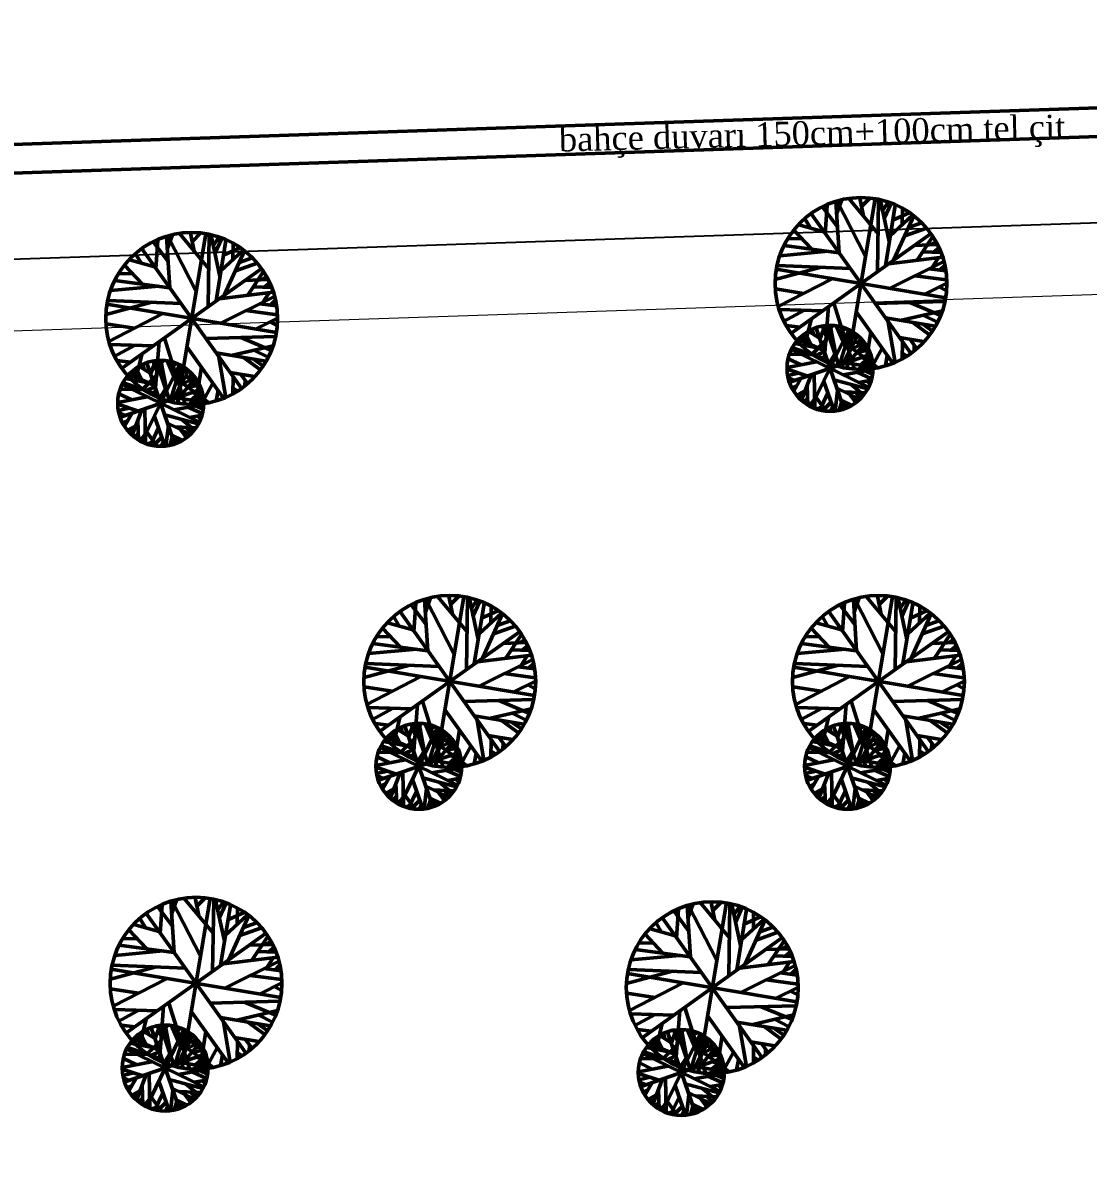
# Model space of a CAD drawing. Header units: millimetres. Extents: x 2046 to 14753, y 2361 to 29276.
# Drawn here: x 6338 to 6524, y 27868.6 to 28068.2 of the extents above; entities that cross this region are included whole.
import ezdxf

# ---------------------------------------------------------------- set-up
doc = ezdxf.new("R2010")
doc.units = ezdxf.units.MM
doc.layers.add('A.O. DUVAR', color=7, linetype='Continuous', lineweight=50)
doc.layers.add('TOPRAKLAMA', color=44, linetype='Continuous', lineweight=18)
doc.layers.add('aydınlatma', color=3, linetype='Continuous')
doc.styles.add('A.O. MALZEME', font='times.ttf', dxfattribs={"height": 10})

msp = doc.modelspace()

# ---------------------------------------------------------------- linework, layer by layer
at = {"layer": 'A.O. DUVAR'}
for p, q in [((6097.338, 28038.997), (6586.315, 28055.423)), ((6097.506, 28033.999), (6584.511, 28050.36)), ((6480.182, 28032.677), (6477.594, 28036.142)), ((6478.055, 28031.432), (6478.397, 28036.408)), ((6480.489, 28028.107), (6479.926, 28037.01)), ((6480.049, 28034.816), (6480.902, 28037.247)), ((6485.108, 28027.449), (6480.161, 28037.085)), ((6481.836, 28007.953), (6486.786, 28037.536)), ((6487.335, 28031.423), (6482.245, 28037.538)), ((6484.768, 28034.484), (6484.133, 28037.622)), ((6484.43, 28036.199), (6485.82, 28037.569)), ((6487.209, 28024.809), (6487.391, 28037.363)), ((6489.25, 28030.073), (6487.729, 28037.249)), ((6488.058, 28035.478), (6489.047, 28036.857)), ((6488.364, 28034.111), (6489.558, 28036.714)), ((6488.586, 28025.837), (6490.302, 28036.361)), ((6475.423, 28032.501), (6474.518, 28034.026)), ((6475.689, 28034.831), (6492.932, 28010.657)), ((6489.418, 28031.075), (6493.319, 28034.655)), ((6489.874, 28033.801), (6492.723, 28035.098)), ((6490.059, 28026.906), (6493.526, 28034.563)), ((6491.492, 28033.073), (6491.539, 28035.753)), ((6475.652, 28028.802), (6472.584, 28032.061)), ((6477.842, 28031.754), (6473.455, 28033.002)), ((6491.957, 28031.05), (6495.755, 28032.417)), ((6492.599, 28032.487), (6494.878, 28033.307)), ((6363.347, 28026.572), (6360.759, 28030.037)), ((6361.22, 28025.326), (6361.562, 28030.303)), ((6363.653, 28022.002), (6363.09, 28030.905)), ((6363.214, 28028.711), (6364.067, 28031.142)), ((6368.272, 28021.343), (6363.326, 28030.98)), ((6365, 28001.847), (6369.95, 28031.43)), ((6370.499, 28025.318), (6365.409, 28031.432)), ((6367.932, 28028.379), (6367.297, 28031.517)), ((6367.595, 28030.094), (6368.984, 28031.463)), ((6370.374, 28018.704), (6370.556, 28031.257)), ((6372.415, 28023.968), (6370.894, 28031.144)), ((6371.222, 28029.373), (6372.211, 28030.752)), ((6371.529, 28028.006), (6372.723, 28030.609)), ((6371.75, 28019.732), (6373.467, 28030.255)), ((6473.985, 28030.568), (6471.523, 28030.523)), ((6472.224, 28014.122), (6496.397, 28031.366)), ((6494.102, 28026.802), (6496.843, 28030.919)), ((6496.514, 28029.487), (6497.364, 28030.031)), ((6358.588, 28026.396), (6357.683, 28027.92)), ((6358.854, 28028.725), (6376.097, 28004.552)), ((6372.582, 28024.969), (6376.483, 28028.55)), ((6373.038, 28027.696), (6375.888, 28028.992)), ((6373.223, 28020.801), (6376.691, 28028.458)), ((6374.657, 28026.968), (6374.704, 28029.648)), ((6478.569, 28028.371), (6470.186, 28027.6)), ((6480.445, 28028.115), (6470.884, 28029.371)), ((6493.643, 28029.395), (6497.636, 28029.528)), ((6495.109, 28028.292), (6498.256, 28028.166)), ((6497.022, 28028.258), (6497.9, 28028.969)), ((6358.817, 28022.697), (6355.748, 28025.956)), ((6361.006, 28025.648), (6356.619, 28026.897)), ((6375.121, 28024.945), (6378.919, 28026.311)), ((6375.763, 28026.382), (6378.042, 28027.202)), ((6482.398, 28025.385), (6469.724, 28025.905)), ((6498.56, 28027.314), (6489.129, 28026.147)), ((6498.795, 28026.588), (6489.308, 28021.884)), ((6496.749, 28025.558), (6497.775, 28027.16)), ((6498.048, 28025.055), (6498.901, 28025.884)), ((6357.149, 28024.463), (6354.687, 28024.417)), ((6355.388, 28008.017), (6379.562, 28025.26)), ((6377.266, 28020.697), (6380.007, 28024.814)), ((6379.678, 28023.382), (6380.528, 28023.926)), ((6477.348, 28025.601), (6469.358, 28023.449)), ((6499.102, 28020.269), (6469.519, 28025.219)), ((6499.238, 28023.368), (6493.785, 28024.109)), ((6499.142, 28024.929), (6496.216, 28025.304)), ((6361.734, 28022.266), (6353.351, 28021.495)), ((6363.61, 28022.009), (6354.049, 28023.266)), ((6376.808, 28023.29), (6380.801, 28023.423)), ((6378.274, 28022.187), (6381.421, 28022.061)), ((6380.187, 28022.153), (6381.064, 28022.864)), ((6469.862, 28018.731), (6479.142, 28023.528)), ((6495.48, 28020.908), (6499.275, 28022.79)), ((6499.235, 28021.481), (6497.964, 28022.152)), ((6381.724, 28021.209), (6372.293, 28020.041)), ((6381.96, 28020.483), (6372.472, 28015.779)), ((6379.913, 28019.453), (6380.94, 28021.054)), ((6474.262, 28021.027), (6469.392, 28021.785)), ((6360.512, 28019.496), (6352.522, 28017.344)), ((6382.267, 28014.164), (6352.684, 28019.114)), ((6365.562, 28019.28), (6352.888, 28019.799)), ((6382.403, 28017.263), (6376.949, 28018.004)), ((6382.307, 28018.823), (6379.38, 28019.199)), ((6381.212, 28018.949), (6382.065, 28019.779)), ((6477.585, 28017.954), (6470.039, 28018.187)), ((6474.342, 28018.039), (6470.807, 28016.114)), ((6478.655, 28018.747), (6477.906, 28009.206)), ((6483.16, 28007.812), (6479.548, 28019.284)), ((6498.918, 28019.589), (6486.774, 28019.276)), ((6491.412, 28016.327), (6498.518, 28017.998)), ((6498.248, 28017.185), (6492.863, 28019.401)), ((6353.027, 28012.626), (6362.307, 28017.422)), ((6378.645, 28014.803), (6382.44, 28016.685)), ((6382.399, 28015.376), (6381.128, 28016.046)), ((6474.409, 28011.507), (6475.594, 28016.457)), ((6489.894, 28008.859), (6483.531, 28017.76)), ((6497.262, 28015.291), (6488.581, 28016.743)), ((6490.27, 28008.967), (6489.077, 28015.974)), ((6496.297, 28013.793), (6493.356, 28015.944)), ((6497.643, 28015.97), (6495.3, 28017.163)), ((6357.426, 28014.921), (6352.556, 28015.679)), ((6473.632, 28015.126), (6471.269, 28015.407)), ((6475.611, 28012.073), (6474.6, 28014.07)), ((6477.078, 28013.179), (6475.151, 28014.398)), ((6475.633, 28001.199), (6482.185, 28014.69)), ((6476.024, 28013.88), (6475.805, 28014.738)), ((6476.48, 28014.959), (6481.338, 28000.93)), ((6477.135, 28012.995), (6478.002, 28015.334)), ((6478.331, 28013.292), (6477.579, 28015.319)), ((6477.833, 28011.057), (6478.82, 28015.407)), ((6478.341, 28014.739), (6480.513, 28008.255)), ((6478.57, 28014.337), (6479.322, 28015.382)), ((6479.956, 28010.089), (6478.944, 28015.409)), ((6481.585, 28011.681), (6480.007, 28015.332)), ((6480.591, 28008.526), (6482.451, 28014.521)), ((6480.786, 28013.511), (6480.925, 28015.106)), ((6480.866, 28014.382), (6481.726, 28014.842)), ((6482.313, 28010.763), (6482.597, 28014.419)), ((6482.458, 28012.824), (6483.399, 28013.904)), ((6482.504, 28013.523), (6483.173, 28014.045)), ((6486.032, 28014.31), (6484.977, 28007.737)), ((6496.809, 28014.451), (6495.213, 28015.576)), ((6360.749, 28011.849), (6353.203, 28012.082)), ((6357.506, 28011.934), (6353.972, 28010.008)), ((6361.819, 28012.642), (6361.07, 28003.101)), ((6366.325, 28001.706), (6362.712, 28013.179)), ((6382.083, 28013.484), (6369.939, 28013.171)), ((6374.576, 28010.221), (6381.682, 28011.892)), ((6381.412, 28011.079), (6376.028, 28013.296)), ((6476.95, 28011.454), (6472.82, 28012.268)), ((6477.813, 28011.066), (6473.405, 28013.019)), ((6474.884, 28013.544), (6473.479, 28012.349)), ((6475.061, 28013.156), (6473.874, 28013.481)), ((6478.136, 28012.714), (6475.788, 28010.418)), ((6481.396, 28008.825), (6483.706, 28013.63)), ((6482.254, 28009.129), (6484.998, 28012.312)), ((6482.535, 28011.219), (6484.911, 28012.386)), ((6483.139, 28012.463), (6484.688, 28012.682)), ((6483.812, 28011.885), (6484.213, 28013.164)), ((6495.249, 28012.596), (6491.039, 28013.3)), ((6491.494, 28009.62), (6491.535, 28012.531)), ((6494.028, 28011.427), (6492.94, 28012.925)), ((6493.625, 28011.952), (6493.597, 28010.985)), ((6357.573, 28005.402), (6358.759, 28010.351)), ((6373.059, 28002.753), (6366.696, 28011.654)), ((6380.426, 28009.185), (6371.746, 28010.638)), ((6373.434, 28002.862), (6372.242, 28009.868)), ((6380.808, 28009.865), (6378.464, 28011.058)), ((6475.973, 28010.298), (6471.836, 28010.394)), ((6471.894, 28005.516), (6485.924, 28010.373)), ((6485.654, 28004.669), (6472.164, 28011.22)), ((6478.364, 28009.482), (6472.359, 28011.52)), ((6478.002, 28010.849), (6476.315, 28010.101)), ((6479.763, 28010.439), (6478.737, 28008.838)), ((6482.184, 28010.778), (6480.947, 28008.182)), ((6487.225, 28008.104), (6482.464, 28011.646)), ((6483.749, 28010.849), (6485.764, 28010.968)), ((6484.178, 28008.508), (6486.074, 28010.096)), ((6484.26, 28011.448), (6485.469, 28011.519)), ((6488.01, 28011.462), (6486.022, 28007.848)), ((6488.909, 28010.168), (6488.567, 28008.394)), ((6492.378, 28010.102), (6491.522, 28010.588)), ((6356.796, 28009.021), (6354.434, 28009.302)), ((6358.776, 28005.968), (6357.764, 28007.964)), ((6360.243, 28007.074), (6358.315, 28008.292)), ((6358.798, 27995.094), (6365.349, 28008.584)), ((6359.188, 28007.774), (6358.97, 28008.633)), ((6359.645, 28008.854), (6364.502, 27994.824)), ((6360.3, 28006.89), (6361.166, 28009.228)), ((6361.496, 28007.187), (6360.744, 28009.214)), ((6360.997, 28004.951), (6361.985, 28009.301)), ((6361.505, 28008.633), (6363.677, 28002.149)), ((6361.734, 28008.231), (6362.487, 28009.277)), ((6363.12, 28003.983), (6362.108, 28009.304)), ((6364.749, 28005.575), (6363.171, 28009.227)), ((6363.755, 28002.42), (6365.615, 28008.416)), ((6363.95, 28007.406), (6364.089, 28009)), ((6364.031, 28008.276), (6364.89, 28008.737)), ((6365.478, 28004.657), (6365.761, 28008.314)), ((6365.669, 28007.418), (6366.338, 28007.94)), ((6369.197, 28008.204), (6368.142, 28001.631)), ((6379.462, 28007.688), (6376.52, 28009.839)), ((6379.973, 28008.346), (6378.377, 28009.471)), ((6471.412, 28008.06), (6476.541, 28009.05)), ((6473.847, 28008.54), (6471.618, 28009.591)), ((6481.446, 28009.3), (6482.196, 28007.916)), ((6486.389, 28008.125), (6481.7, 28008.896)), ((6485.135, 28008.682), (6483.821, 28007.758)), ((6484.324, 28009.817), (6486.258, 28009.317)), ((6484.872, 28009.081), (6486.363, 28008.576)), ((6485.272, 28007.538), (6485.991, 28008.161)), ((6485.714, 28009.456), (6486.199, 28009.597)), ((6485.785, 28008.794), (6486.306, 28009.012)), ((6360.114, 28005.349), (6355.984, 28006.163)), ((6360.978, 28004.961), (6356.569, 28006.914)), ((6358.048, 28007.439), (6356.644, 28006.244)), ((6358.225, 28007.05), (6357.038, 28007.376)), ((6361.3, 28006.608), (6358.953, 28004.313)), ((6364.561, 28002.719), (6366.87, 28007.524)), ((6365.418, 28003.024), (6368.162, 28006.207)), ((6365.623, 28006.719), (6366.563, 28007.799)), ((6365.699, 28005.114), (6368.076, 28006.28)), ((6366.303, 28006.357), (6367.853, 28006.577)), ((6366.976, 28005.779), (6367.377, 28007.058)), ((6378.414, 28006.49), (6374.204, 28007.195)), ((6374.659, 28003.515), (6374.7, 28006.425)), ((6377.192, 28005.322), (6376.104, 28006.82)), ((6475.007, 28006.597), (6471.42, 28007.774)), ((6473.463, 28007.095), (6471.496, 28006.671)), ((6472.711, 28005.799), (6471.618, 28006.267)), ((6472.573, 28003.953), (6473.84, 28006.16)), ((6475.632, 28006.826), (6473.925, 28002.356)), ((6476.249, 28000.945), (6476.136, 28006.958)), ((6485.47, 28004.369), (6479.601, 28005.933)), ((6486.399, 28007.743), (6481.184, 28006.826)), ((6486.157, 28006.136), (6483.646, 28007.262)), ((6486.331, 28006.898), (6484.981, 28007.491)), ((6485.824, 28007.113), (6486.35, 28007.391)), ((6359.137, 28004.193), (6355.001, 28004.289)), ((6355.059, 27999.411), (6369.088, 28004.268)), ((6368.819, 27998.563), (6355.328, 28005.115)), ((6361.529, 28003.376), (6355.523, 28005.415)), ((6361.167, 28004.743), (6359.48, 28003.996)), ((6362.927, 28004.334), (6361.901, 28002.733)), ((6365.349, 28004.673), (6364.111, 28002.077)), ((6370.389, 28001.999), (6365.628, 28005.541)), ((6366.914, 28004.744), (6368.928, 28004.863)), ((6367.343, 28002.403), (6369.239, 28003.991)), ((6367.425, 28005.342), (6368.633, 28005.414)), ((6371.174, 28005.357), (6369.186, 28001.742)), ((6372.073, 28004.062), (6371.732, 28002.289)), ((6375.542, 28003.996), (6374.687, 28004.483)), ((6376.789, 28005.847), (6376.761, 28004.879)), ((6473.088, 28004.863), (6472.246, 28004.488)), ((6474.531, 28004.006), (6473.081, 28003.236)), ((6474.915, 28004.948), (6475.041, 28001.531)), ((6479.626, 28000.496), (6477.831, 28005.664)), ((6479.822, 28000.495), (6480.239, 28004.024)), ((6484.068, 28002.541), (6480.11, 28004.463)), ((6484.809, 28003.31), (6482.539, 28005.134)), ((6484.007, 28005.487), (6486.093, 28005.854)), ((6485.889, 28005.232), (6485.374, 28005.733)), ((6354.577, 28001.955), (6359.705, 28002.945)), ((6357.011, 28002.435), (6354.782, 28003.486)), ((6364.611, 28003.194), (6365.361, 28001.811)), ((6369.553, 28002.019), (6364.865, 28002.791)), ((6368.3, 28002.577), (6366.985, 28001.653)), ((6367.489, 28003.712), (6369.423, 28003.211)), ((6368.036, 28002.975), (6369.528, 28002.471)), ((6368.437, 28001.433), (6369.155, 28002.056)), ((6368.879, 28003.35), (6369.363, 28003.491)), ((6368.949, 28002.689), (6369.47, 28002.906)), ((6474.203, 28003.13), (6473.289, 28003.009)), ((6474.99, 28002.685), (6474.272, 28002.062)), ((6476.199, 28002.505), (6475.239, 28001.435)), ((6475.637, 28001.901), (6475.801, 28001.131)), ((6478.239, 28000.511), (6476.456, 28002.882)), ((6478.544, 28003.656), (6477.109, 28000.652)), ((6479.09, 28002.011), (6477.626, 28000.558)), ((6480.501, 28000.636), (6480.932, 28002.026)), ((6482.723, 28001.532), (6480.803, 28002.465)), ((6481.409, 28003.864), (6485.053, 28003.662)), ((6481.972, 28001.145), (6481.661, 28002.016)), ((6483.394, 28001.959), (6482.287, 28003.406)), ((6483.733, 28002.202), (6483.126, 28002.967)), ((6484.347, 28002.813), (6483.392, 28003.716)), ((6358.171, 28000.491), (6354.584, 28001.669)), ((6356.628, 28000.99), (6354.66, 28000.566)), ((6355.875, 27999.693), (6354.782, 28000.162)), ((6355.737, 27997.848), (6357.005, 28000.054)), ((6358.796, 28000.721), (6357.09, 27996.25)), ((6359.413, 27994.839), (6359.3, 28000.852)), ((6369.564, 28001.638), (6364.349, 28000.721)), ((6369.321, 28000.031), (6366.81, 28001.156)), ((6369.496, 28000.793), (6368.145, 28001.386)), ((6368.989, 28001.008), (6369.515, 28001.285)), ((6477.319, 28001.084), (6476.558, 28000.826)), ((6479.339, 28001.263), (6478.924, 28000.461)), ((6480.993, 28000.742), (6480.652, 28001.096)), ((6481.852, 28001.453), (6481.702, 28000.993)), ((6356.253, 27998.758), (6355.41, 27998.383)), ((6357.695, 27997.9), (6356.245, 27997.131)), ((6358.079, 27998.842), (6358.206, 27995.426)), ((6362.791, 27994.391), (6360.996, 27999.559)), ((6368.634, 27998.264), (6362.765, 27999.828)), ((6362.986, 27994.39), (6363.404, 27997.919)), ((6367.233, 27996.435), (6363.274, 27998.358)), ((6367.973, 27997.205), (6365.704, 27999.028)), ((6367.172, 27999.382), (6369.258, 27999.748)), ((6369.053, 27999.126), (6368.538, 27999.627)), ((6357.368, 27997.024), (6356.453, 27996.904)), ((6358.155, 27996.58), (6357.436, 27995.956)), ((6359.364, 27996.4), (6358.404, 27995.33)), ((6361.404, 27994.406), (6359.62, 27996.777)), ((6361.708, 27997.551), (6360.274, 27994.547)), ((6362.255, 27995.905), (6360.791, 27994.453)), ((6363.666, 27994.53), (6364.096, 27995.92)), ((6365.887, 27995.427), (6363.967, 27996.359)), ((6364.573, 27997.758), (6368.218, 27997.556)), ((6365.136, 27995.039), (6364.826, 27995.911)), ((6366.559, 27995.853), (6365.452, 27997.301)), ((6366.897, 27996.097), (6366.29, 27996.862)), ((6367.512, 27996.708), (6366.556, 27997.611)), ((6358.801, 27995.795), (6358.965, 27995.026)), ((6360.483, 27994.978), (6359.722, 27994.721)), ((6362.503, 27995.158), (6362.089, 27994.355)), ((6364.158, 27994.636), (6363.816, 27994.99)), ((6365.017, 27995.348), (6364.867, 27994.888)), ((6410.054, 27938.504), (6415.004, 27968.087)), ((6415.553, 27961.975), (6410.464, 27968.089)), ((6412.987, 27965.035), (6412.352, 27968.173)), ((6412.649, 27966.751), (6414.038, 27968.12)), ((6484.89, 27938.504), (6489.84, 27968.087)), ((6490.389, 27961.975), (6485.299, 27968.089)), ((6487.823, 27965.035), (6487.188, 27968.173)), ((6487.485, 27966.751), (6488.874, 27968.12)), ((6408.401, 27963.229), (6405.813, 27966.694)), ((6406.274, 27961.983), (6406.616, 27966.96)), ((6408.707, 27958.659), (6408.145, 27967.562)), ((6408.268, 27965.367), (6409.121, 27967.799)), ((6413.326, 27958), (6408.38, 27967.637)), ((6415.428, 27955.361), (6415.61, 27967.914)), ((6417.469, 27960.625), (6415.948, 27967.8)), ((6416.276, 27966.029), (6417.265, 27967.408)), ((6416.583, 27964.663), (6417.777, 27967.266)), ((6416.805, 27956.389), (6418.521, 27966.912)), ((6419.711, 27963.624), (6419.758, 27966.305)), ((6483.237, 27963.229), (6480.649, 27966.694)), ((6481.11, 27961.983), (6481.452, 27966.96)), ((6483.543, 27958.659), (6482.98, 27967.562)), ((6483.104, 27965.367), (6483.957, 27967.799)), ((6488.162, 27958), (6483.216, 27967.637)), ((6490.264, 27955.361), (6490.446, 27967.914)), ((6492.305, 27960.625), (6490.784, 27967.8)), ((6491.112, 27966.029), (6492.101, 27967.408)), ((6491.419, 27964.663), (6492.613, 27967.266)), ((6491.641, 27956.389), (6493.357, 27966.912)), ((6494.547, 27963.624), (6494.594, 27966.305)), ((6403.642, 27963.053), (6402.737, 27964.577)), ((6403.908, 27965.382), (6421.151, 27941.209)), ((6417.636, 27961.626), (6421.537, 27965.206)), ((6418.093, 27964.353), (6420.942, 27965.649)), ((6418.277, 27957.458), (6421.745, 27965.114)), ((6478.478, 27963.053), (6477.573, 27964.577)), ((6478.744, 27965.382), (6495.987, 27941.209)), ((6492.472, 27961.626), (6496.373, 27965.206)), ((6492.929, 27964.353), (6495.778, 27965.649)), ((6493.113, 27957.458), (6496.581, 27965.114)), ((6403.871, 27959.354), (6400.802, 27962.613)), ((6406.06, 27962.305), (6401.674, 27963.554)), ((6420.176, 27961.602), (6423.974, 27962.968)), ((6420.818, 27963.039), (6423.096, 27963.859)), ((6478.707, 27959.354), (6475.638, 27962.613)), ((6480.896, 27962.305), (6476.509, 27963.554)), ((6495.011, 27961.602), (6498.81, 27962.968)), ((6495.653, 27963.039), (6497.932, 27963.859)), ((6402.203, 27961.12), (6399.742, 27961.074)), ((6400.443, 27944.674), (6424.616, 27961.917)), ((6421.862, 27959.947), (6425.855, 27960.079)), ((6422.32, 27957.353), (6425.062, 27961.471)), ((6424.733, 27960.038), (6425.582, 27960.583)), ((6477.039, 27961.12), (6474.577, 27961.074)), ((6475.279, 27944.674), (6499.452, 27961.917)), ((6496.698, 27959.947), (6500.691, 27960.079)), ((6497.156, 27957.353), (6499.897, 27961.471)), ((6499.569, 27960.038), (6500.418, 27960.583)), ((6406.788, 27958.923), (6398.405, 27958.152)), ((6408.664, 27958.666), (6399.103, 27959.923)), ((6423.328, 27958.843), (6426.475, 27958.717)), ((6425.241, 27958.809), (6426.118, 27959.521)), ((6481.624, 27958.923), (6473.241, 27958.152)), ((6483.5, 27958.666), (6473.939, 27959.923)), ((6498.164, 27958.843), (6501.311, 27958.717)), ((6500.077, 27958.809), (6500.954, 27959.521)), ((6405.566, 27956.153), (6397.576, 27954)), ((6410.616, 27955.937), (6397.943, 27956.456)), ((6426.779, 27957.866), (6417.347, 27956.698)), ((6427.014, 27957.14), (6417.526, 27952.435)), ((6424.968, 27956.109), (6425.994, 27957.711)), ((6426.267, 27955.606), (6427.119, 27956.436)), ((6480.402, 27956.153), (6472.412, 27954)), ((6485.452, 27955.937), (6472.778, 27956.456)), ((6501.614, 27957.866), (6492.183, 27956.698)), ((6501.85, 27957.14), (6492.362, 27952.435)), ((6499.803, 27956.109), (6500.83, 27957.711)), ((6501.102, 27955.606), (6501.955, 27956.436)), ((6427.321, 27950.82), (6397.738, 27955.771)), ((6398.081, 27949.283), (6407.361, 27954.079)), ((6427.457, 27953.92), (6422.004, 27954.661)), ((6427.361, 27955.48), (6424.434, 27955.856)), ((6502.157, 27950.82), (6472.574, 27955.771)), ((6472.917, 27949.283), (6482.197, 27954.079)), ((6502.293, 27953.92), (6496.839, 27954.661)), ((6502.197, 27955.48), (6499.27, 27955.856)), ((6402.481, 27951.578), (6397.61, 27952.336)), ((6423.699, 27951.46), (6427.494, 27953.342)), ((6427.453, 27952.033), (6426.182, 27952.703)), ((6477.316, 27951.578), (6472.446, 27952.336)), ((6498.535, 27951.46), (6502.33, 27953.342)), ((6502.289, 27952.033), (6501.018, 27952.703)), ((6427.137, 27950.141), (6414.993, 27949.828)), ((6501.973, 27950.141), (6489.829, 27949.828)), ((6405.804, 27948.505), (6398.257, 27948.738)), ((6402.561, 27948.59), (6399.026, 27946.665)), ((6406.873, 27949.299), (6406.124, 27939.757)), ((6411.379, 27938.363), (6407.766, 27949.836)), ((6418.113, 27939.41), (6411.75, 27948.311)), ((6419.63, 27946.878), (6426.737, 27948.549)), ((6426.467, 27947.736), (6421.082, 27949.953)), ((6480.639, 27948.505), (6473.093, 27948.738)), ((6477.396, 27948.59), (6473.862, 27946.665)), ((6481.709, 27949.299), (6480.96, 27939.757)), ((6486.215, 27938.363), (6482.602, 27949.836)), ((6492.949, 27939.41), (6486.586, 27948.311)), ((6494.466, 27946.878), (6501.572, 27948.549)), ((6501.303, 27947.736), (6495.918, 27949.953)), ((6402.628, 27942.058), (6403.813, 27947.008)), ((6425.48, 27945.842), (6416.8, 27947.295)), ((6418.488, 27939.519), (6417.296, 27946.525)), ((6424.516, 27944.345), (6421.574, 27946.496)), ((6425.028, 27945.003), (6423.431, 27946.128)), ((6425.862, 27946.522), (6423.518, 27947.715)), ((6477.464, 27942.058), (6478.649, 27947.008)), ((6500.316, 27945.842), (6491.636, 27947.295)), ((6493.324, 27939.519), (6492.132, 27946.525)), ((6499.352, 27944.345), (6496.41, 27946.496)), ((6499.864, 27945.003), (6498.267, 27946.128)), ((6500.698, 27946.522), (6498.354, 27947.715)), ((6401.85, 27945.678), (6399.488, 27945.959)), ((6403.102, 27944.095), (6401.698, 27942.9)), ((6403.28, 27943.707), (6402.092, 27944.033)), ((6403.83, 27942.624), (6402.818, 27944.621)), ((6405.297, 27943.731), (6403.369, 27944.949)), ((6403.852, 27931.751), (6410.403, 27945.241)), ((6404.243, 27944.431), (6404.024, 27945.29)), ((6404.699, 27945.511), (6409.556, 27931.481)), ((6405.354, 27943.546), (6406.221, 27945.885)), ((6406.55, 27943.843), (6405.798, 27945.871)), ((6406.052, 27941.608), (6407.039, 27945.958)), ((6406.559, 27945.29), (6408.732, 27938.806)), ((6406.788, 27944.888), (6407.541, 27945.934)), ((6408.174, 27940.64), (6407.163, 27945.961)), ((6409.804, 27942.232), (6408.226, 27945.883)), ((6408.81, 27939.077), (6410.669, 27945.073)), ((6409.005, 27944.063), (6409.143, 27945.657)), ((6409.085, 27944.933), (6409.945, 27945.393)), ((6409.615, 27939.376), (6411.924, 27944.181)), ((6410.532, 27941.314), (6410.815, 27944.971)), ((6410.677, 27943.376), (6411.617, 27944.456)), ((6410.723, 27944.075), (6411.392, 27944.596)), ((6414.251, 27944.861), (6413.196, 27938.288)), ((6476.686, 27945.678), (6474.324, 27945.959)), ((6477.938, 27944.095), (6476.534, 27942.9)), ((6478.115, 27943.707), (6476.928, 27944.033)), ((6478.666, 27942.624), (6477.654, 27944.621)), ((6480.133, 27943.731), (6478.205, 27944.949)), ((6478.688, 27931.751), (6485.239, 27945.241)), ((6479.078, 27944.431), (6478.86, 27945.29)), ((6479.535, 27945.511), (6484.392, 27931.481)), ((6480.19, 27943.546), (6481.057, 27945.885)), ((6481.386, 27943.843), (6480.634, 27945.871)), ((6480.887, 27941.608), (6481.875, 27945.958)), ((6481.395, 27945.29), (6483.567, 27938.806)), ((6481.624, 27944.888), (6482.377, 27945.934)), ((6483.01, 27940.64), (6481.998, 27945.961)), ((6484.639, 27942.232), (6483.062, 27945.883)), ((6483.645, 27939.077), (6485.505, 27945.073)), ((6483.841, 27944.063), (6483.979, 27945.657)), ((6483.921, 27944.933), (6484.78, 27945.393)), ((6484.451, 27939.376), (6486.76, 27944.181)), ((6485.368, 27941.314), (6485.651, 27944.971)), ((6485.513, 27943.376), (6486.453, 27944.456)), ((6485.559, 27944.075), (6486.228, 27944.596)), ((6489.087, 27944.861), (6488.032, 27938.288)), ((6406.583, 27940.033), (6400.577, 27942.072)), ((6405.168, 27942.006), (6401.039, 27942.82)), ((6406.032, 27941.618), (6401.623, 27943.571)), ((6406.354, 27943.265), (6404.007, 27940.969)), ((6410.472, 27939.681), (6413.217, 27942.864)), ((6415.444, 27938.655), (6410.682, 27942.198)), ((6410.754, 27941.771), (6413.13, 27942.937)), ((6411.357, 27943.014), (6412.907, 27943.233)), ((6412.031, 27942.436), (6412.432, 27943.715)), ((6412.479, 27941.999), (6413.688, 27942.07)), ((6416.229, 27942.013), (6414.241, 27938.399)), ((6423.468, 27943.147), (6419.258, 27943.852)), ((6419.713, 27940.172), (6419.754, 27943.082)), ((6422.246, 27941.979), (6421.158, 27943.476)), ((6421.843, 27942.504), (6421.815, 27941.536)), ((6481.419, 27940.033), (6475.413, 27942.072)), ((6480.004, 27942.006), (6475.874, 27942.82)), ((6480.868, 27941.618), (6476.459, 27943.571)), ((6481.19, 27943.265), (6478.843, 27940.969)), ((6485.308, 27939.681), (6488.053, 27942.864)), ((6490.279, 27938.655), (6485.518, 27942.198)), ((6485.589, 27941.771), (6487.966, 27942.937)), ((6486.193, 27943.014), (6487.743, 27943.233)), ((6486.867, 27942.436), (6487.268, 27943.715)), ((6487.315, 27941.999), (6488.523, 27942.07)), ((6491.064, 27942.013), (6489.077, 27938.399)), ((6498.304, 27943.147), (6494.094, 27943.852)), ((6494.549, 27940.172), (6494.59, 27943.082)), ((6497.082, 27941.979), (6495.994, 27943.476)), ((6496.679, 27942.504), (6496.651, 27941.536)), ((6402.065, 27939.091), (6399.836, 27940.142)), ((6404.191, 27940.85), (6400.055, 27940.946)), ((6400.113, 27936.067), (6414.142, 27940.925)), ((6413.873, 27935.22), (6400.382, 27941.772)), ((6406.221, 27941.4), (6404.534, 27940.652)), ((6407.982, 27940.991), (6406.955, 27939.389)), ((6410.403, 27941.329), (6409.166, 27938.733)), ((6411.968, 27941.4), (6413.983, 27941.52)), ((6412.397, 27939.06), (6414.293, 27940.648)), ((6412.543, 27940.369), (6414.477, 27939.868)), ((6413.933, 27940.007), (6414.417, 27940.148)), ((6417.127, 27940.719), (6416.786, 27938.946)), ((6420.597, 27940.653), (6419.741, 27941.14)), ((6476.901, 27939.091), (6474.672, 27940.142)), ((6479.027, 27940.85), (6474.891, 27940.946)), ((6474.949, 27936.067), (6488.978, 27940.925)), ((6488.709, 27935.22), (6475.218, 27941.772)), ((6481.057, 27941.4), (6479.37, 27940.652)), ((6482.818, 27940.991), (6481.791, 27939.389)), ((6485.239, 27941.329), (6484.001, 27938.733)), ((6486.804, 27941.4), (6488.819, 27941.52)), ((6487.233, 27939.06), (6489.129, 27940.648)), ((6487.379, 27940.369), (6489.313, 27939.868)), ((6488.769, 27940.007), (6489.253, 27940.148)), ((6491.963, 27940.719), (6491.622, 27938.946)), ((6495.432, 27940.653), (6494.577, 27941.14)), ((6399.631, 27938.612), (6404.759, 27939.602)), ((6403.225, 27937.148), (6399.639, 27938.326)), ((6414.618, 27938.295), (6409.403, 27937.378)), ((6409.665, 27939.851), (6410.415, 27938.467)), ((6414.608, 27938.676), (6409.919, 27939.448)), ((6413.354, 27939.234), (6412.039, 27938.31)), ((6413.091, 27939.632), (6414.582, 27939.127)), ((6414.55, 27937.45), (6413.199, 27938.043)), ((6413.491, 27938.089), (6414.209, 27938.713)), ((6414.003, 27939.346), (6414.525, 27939.563)), ((6474.467, 27938.612), (6479.595, 27939.602)), ((6478.061, 27937.148), (6474.475, 27938.326)), ((6489.454, 27938.295), (6484.239, 27937.378)), ((6484.501, 27939.851), (6485.251, 27938.467)), ((6489.443, 27938.676), (6484.755, 27939.448)), ((6488.19, 27939.234), (6486.875, 27938.31)), ((6487.926, 27939.632), (6489.418, 27939.127)), ((6489.386, 27937.45), (6488.035, 27938.043)), ((6488.327, 27938.089), (6489.045, 27938.713)), ((6488.839, 27939.346), (6489.36, 27939.563)), ((6401.682, 27937.647), (6399.715, 27937.223)), ((6400.93, 27936.35), (6399.836, 27936.818)), ((6400.792, 27934.504), (6402.059, 27936.711)), ((6403.85, 27937.378), (6402.144, 27932.907)), ((6404.467, 27931.496), (6404.354, 27937.509)), ((6407.845, 27931.047), (6406.05, 27936.215)), ((6413.689, 27934.92), (6407.82, 27936.485)), ((6414.376, 27936.688), (6411.865, 27937.813)), ((6412.226, 27936.038), (6414.312, 27936.405)), ((6414.108, 27935.783), (6413.593, 27936.284)), ((6414.043, 27937.665), (6414.569, 27937.942)), ((6476.518, 27937.647), (6474.55, 27937.223)), ((6475.766, 27936.35), (6474.672, 27936.818)), ((6475.627, 27934.504), (6476.895, 27936.711)), ((6478.686, 27937.378), (6476.98, 27932.907)), ((6479.303, 27931.496), (6479.19, 27937.509)), ((6482.681, 27931.047), (6480.886, 27936.215)), ((6488.524, 27934.92), (6482.655, 27936.485)), ((6489.211, 27936.688), (6486.7, 27937.813)), ((6487.062, 27936.038), (6489.148, 27936.405)), ((6488.943, 27935.783), (6488.428, 27936.284)), ((6488.879, 27937.665), (6489.405, 27937.942)), ((6401.307, 27935.414), (6400.464, 27935.04)), ((6402.749, 27934.557), (6401.299, 27933.787)), ((6403.134, 27935.499), (6403.26, 27932.083)), ((6406.762, 27934.207), (6405.328, 27931.204)), ((6408.04, 27931.047), (6408.458, 27934.576)), ((6412.287, 27933.092), (6408.329, 27935.015)), ((6409.627, 27934.415), (6413.272, 27934.213)), ((6413.028, 27933.862), (6410.758, 27935.685)), ((6412.566, 27933.364), (6411.61, 27934.268)), ((6476.143, 27935.414), (6475.3, 27935.04)), ((6477.585, 27934.557), (6476.135, 27933.787)), ((6477.97, 27935.499), (6478.096, 27932.083)), ((6481.598, 27934.207), (6480.164, 27931.204)), ((6482.876, 27931.047), (6483.294, 27934.576)), ((6487.123, 27933.092), (6483.164, 27935.015)), ((6484.463, 27934.415), (6488.108, 27934.213)), ((6487.863, 27933.862), (6485.594, 27935.685)), ((6487.402, 27933.364), (6486.446, 27934.268)), ((6402.422, 27933.681), (6401.507, 27933.561)), ((6403.209, 27933.236), (6402.49, 27932.613)), ((6404.418, 27933.057), (6403.458, 27931.986)), ((6403.855, 27932.452), (6404.02, 27931.682)), ((6406.458, 27931.062), (6404.675, 27933.434)), ((6407.309, 27932.562), (6405.845, 27931.109)), ((6408.72, 27931.187), (6409.151, 27932.577)), ((6410.941, 27932.084), (6409.021, 27933.016)), ((6410.19, 27931.696), (6409.88, 27932.568)), ((6410.071, 27932.005), (6409.921, 27931.544)), ((6411.613, 27932.51), (6410.506, 27933.957)), ((6411.951, 27932.754), (6411.345, 27933.519)), ((6477.258, 27933.681), (6476.343, 27933.561)), ((6478.045, 27933.236), (6477.326, 27932.613)), ((6479.254, 27933.057), (6478.294, 27931.986)), ((6478.691, 27932.452), (6478.855, 27931.682)), ((6481.294, 27931.062), (6479.51, 27933.434)), ((6482.145, 27932.562), (6480.681, 27931.109)), ((6483.556, 27931.187), (6483.986, 27932.577)), ((6485.777, 27932.084), (6483.857, 27933.016)), ((6485.026, 27931.696), (6484.716, 27932.568)), ((6484.907, 27932.005), (6484.757, 27931.544)), ((6486.449, 27932.51), (6485.342, 27933.957)), ((6486.787, 27932.754), (6486.18, 27933.519)), ((6405.538, 27931.635), (6404.777, 27931.377)), ((6407.557, 27931.814), (6407.143, 27931.012)), ((6409.212, 27931.293), (6408.87, 27931.647)), ((6480.373, 27931.635), (6479.612, 27931.377)), ((6482.393, 27931.814), (6481.979, 27931.012)), ((6484.048, 27931.293), (6483.706, 27931.647)), ((6364.111, 27910.57), (6361.522, 27914.035)), ((6361.983, 27909.324), (6362.325, 27914.301)), ((6364.417, 27906), (6363.854, 27914.903)), ((6363.978, 27912.709), (6364.831, 27915.14)), ((6369.036, 27905.341), (6364.09, 27914.978)), ((6365.764, 27885.845), (6370.714, 27915.428)), ((6371.263, 27909.316), (6366.173, 27915.43)), ((6368.696, 27912.377), (6368.061, 27915.515)), ((6368.358, 27914.092), (6369.748, 27915.461)), ((6371.137, 27902.702), (6371.319, 27915.255)), ((6373.178, 27907.966), (6371.657, 27915.142)), ((6371.986, 27913.371), (6372.975, 27914.75)), ((6372.292, 27912.004), (6373.486, 27914.607)), ((6372.514, 27903.73), (6374.23, 27914.253)), ((6454.525, 27905.237), (6453.962, 27914.14)), ((6454.086, 27911.946), (6454.939, 27914.377)), ((6459.144, 27904.578), (6454.198, 27914.215)), ((6455.872, 27885.082), (6460.822, 27914.665)), ((6461.371, 27908.553), (6456.281, 27914.667)), ((6458.805, 27911.614), (6458.17, 27914.751)), ((6458.467, 27913.329), (6459.856, 27914.698)), ((6461.246, 27901.939), (6461.428, 27914.492)), ((6463.287, 27907.203), (6461.766, 27914.378)), ((6359.617, 27912.723), (6376.86, 27888.55)), ((6373.346, 27908.967), (6377.247, 27912.548)), ((6373.802, 27911.694), (6376.652, 27912.99)), ((6373.987, 27904.799), (6377.454, 27912.456)), ((6375.42, 27910.966), (6375.467, 27913.646)), ((6454.219, 27909.807), (6451.631, 27913.272)), ((6452.092, 27908.561), (6452.434, 27913.538)), ((6462.094, 27912.608), (6463.083, 27913.986)), ((6462.401, 27911.241), (6463.595, 27913.844)), ((6462.623, 27902.967), (6464.339, 27913.49)), ((6463.911, 27910.931), (6466.76, 27912.227)), ((6465.529, 27910.202), (6465.576, 27912.883)), ((6361.77, 27909.646), (6357.383, 27910.895)), ((6359.352, 27910.394), (6358.447, 27911.918)), ((6375.885, 27908.943), (6379.683, 27910.309)), ((6376.527, 27910.38), (6378.806, 27911.2)), ((6451.878, 27908.883), (6447.491, 27910.132)), ((6449.46, 27909.631), (6448.555, 27911.155)), ((6449.726, 27911.96), (6466.969, 27887.787)), ((6463.454, 27908.204), (6467.355, 27911.784)), ((6464.095, 27904.036), (6467.563, 27911.692)), ((6466.635, 27909.617), (6468.914, 27910.437)), ((6357.913, 27908.461), (6355.451, 27908.415)), ((6356.152, 27892.015), (6380.325, 27909.258)), ((6359.58, 27906.695), (6356.512, 27909.954)), ((6378.03, 27904.695), (6380.771, 27908.812)), ((6446.261, 27891.252), (6470.434, 27908.495)), ((6449.689, 27905.932), (6446.62, 27909.191)), ((6465.993, 27908.18), (6469.792, 27909.546)), ((6468.138, 27903.931), (6470.879, 27908.049)), ((6362.498, 27906.264), (6354.114, 27905.493)), ((6364.373, 27906.007), (6354.812, 27907.264)), ((6377.571, 27907.288), (6381.564, 27907.421)), ((6379.038, 27906.185), (6382.184, 27906.059)), ((6380.442, 27907.38), (6381.292, 27907.924)), ((6380.95, 27906.151), (6381.828, 27906.862)), ((6454.482, 27905.244), (6444.921, 27906.501)), ((6448.021, 27907.698), (6445.559, 27907.652)), ((6467.68, 27906.525), (6471.673, 27906.657)), ((6470.551, 27906.616), (6471.4, 27907.161)), ((6471.059, 27905.387), (6471.936, 27906.099)), ((6382.488, 27905.207), (6373.057, 27904.039)), ((6382.723, 27904.481), (6373.236, 27899.777)), ((6380.677, 27903.451), (6381.704, 27905.052)), ((6452.606, 27905.501), (6444.223, 27904.73)), ((6472.596, 27904.444), (6463.165, 27903.276)), ((6469.146, 27905.421), (6472.293, 27905.295)), ((6470.785, 27902.688), (6471.812, 27904.289)), ((6361.276, 27903.494), (6353.286, 27901.342)), ((6383.03, 27898.162), (6353.447, 27903.112)), ((6366.326, 27903.278), (6353.652, 27903.797)), ((6383.07, 27902.821), (6380.144, 27903.197)), ((6381.976, 27902.947), (6382.829, 27903.777)), ((6451.384, 27902.731), (6443.394, 27900.579)), ((6473.139, 27897.398), (6443.556, 27902.349)), ((6456.434, 27902.515), (6443.76, 27903.034)), ((6472.832, 27903.718), (6463.344, 27899.013)), ((6473.179, 27902.058), (6470.252, 27902.434)), ((6472.084, 27902.184), (6472.937, 27903.014)), ((6353.79, 27896.624), (6363.07, 27901.42)), ((6383.166, 27901.261), (6377.713, 27902.002)), ((6379.408, 27898.801), (6383.203, 27900.683)), ((6383.163, 27899.374), (6381.892, 27900.044)), ((6443.899, 27895.861), (6453.179, 27900.657)), ((6473.275, 27900.498), (6467.821, 27901.239)), ((6358.19, 27898.919), (6353.32, 27899.677)), ((6448.298, 27898.156), (6443.428, 27898.914)), ((6469.517, 27898.038), (6473.312, 27899.92)), ((6473.271, 27898.611), (6472, 27899.281)), ((6361.513, 27895.847), (6353.967, 27896.08)), ((6362.583, 27896.64), (6361.834, 27887.099)), ((6367.089, 27885.704), (6363.476, 27897.177)), ((6382.846, 27897.482), (6370.702, 27897.169)), ((6382.176, 27895.077), (6376.791, 27897.294)), ((6457.197, 27884.941), (6453.584, 27896.414)), ((6472.955, 27896.719), (6460.811, 27896.406)), ((6472.285, 27894.314), (6466.9, 27896.531)), ((6358.27, 27895.932), (6354.735, 27894.006)), ((6358.337, 27889.4), (6359.522, 27894.349)), ((6373.823, 27886.751), (6367.459, 27895.652)), ((6381.19, 27893.183), (6372.509, 27894.636)), ((6375.34, 27894.219), (6382.446, 27895.89)), ((6381.571, 27893.863), (6379.228, 27895.056)), ((6451.621, 27895.083), (6444.075, 27895.317)), ((6448.379, 27895.168), (6444.844, 27893.243)), ((6452.691, 27895.877), (6451.942, 27886.335)), ((6463.931, 27885.988), (6457.568, 27894.889)), ((6465.448, 27893.456), (6472.554, 27895.127)), ((6471.68, 27893.1), (6469.336, 27894.293)), ((6357.56, 27893.019), (6355.197, 27893.3)), ((6361.006, 27891.072), (6359.079, 27892.29)), ((6359.561, 27879.092), (6366.113, 27892.582)), ((6359.952, 27891.772), (6359.733, 27892.631)), ((6360.408, 27892.852), (6365.266, 27878.822)), ((6361.063, 27890.888), (6361.93, 27893.226)), ((6362.26, 27891.185), (6361.507, 27893.212)), ((6361.761, 27888.949), (6362.748, 27893.299)), ((6362.269, 27892.631), (6364.441, 27886.147)), ((6362.498, 27892.229), (6363.25, 27893.275)), ((6363.884, 27887.981), (6362.872, 27893.302)), ((6365.513, 27889.573), (6363.935, 27893.225)), ((6364.519, 27886.418), (6366.379, 27892.414)), ((6364.714, 27891.404), (6364.853, 27892.998)), ((6364.794, 27892.274), (6365.654, 27892.735)), ((6366.241, 27888.655), (6366.525, 27892.312)), ((6369.961, 27892.202), (6368.905, 27885.629)), ((6374.198, 27886.86), (6373.005, 27893.866)), ((6380.225, 27891.686), (6377.284, 27893.837)), ((6380.737, 27892.344), (6379.141, 27893.469)), ((6447.668, 27892.256), (6445.306, 27892.537)), ((6448.446, 27888.636), (6449.631, 27893.586)), ((6450.517, 27892.089), (6455.374, 27878.059)), ((6451.172, 27890.124), (6452.039, 27892.463)), ((6452.368, 27890.422), (6451.616, 27892.449)), ((6451.869, 27888.186), (6452.857, 27892.536)), ((6452.606, 27891.466), (6453.359, 27892.512)), ((6453.992, 27887.218), (6452.98, 27892.539)), ((6455.621, 27888.81), (6454.044, 27892.461)), ((6454.823, 27890.641), (6454.961, 27892.235)), ((6471.298, 27892.42), (6462.618, 27893.873)), ((6464.306, 27886.097), (6463.114, 27893.103)), ((6470.334, 27890.923), (6467.392, 27893.074)), ((6470.846, 27891.581), (6469.249, 27892.706)), ((6360.878, 27889.347), (6356.748, 27890.161)), ((6361.741, 27888.959), (6357.333, 27890.912)), ((6358.812, 27891.437), (6357.407, 27890.242)), ((6358.989, 27891.048), (6357.802, 27891.374)), ((6359.539, 27889.966), (6358.528, 27891.962)), ((6362.064, 27890.606), (6359.717, 27888.311)), ((6365.324, 27886.717), (6367.634, 27891.522)), ((6366.182, 27887.022), (6368.926, 27890.205)), ((6366.386, 27890.717), (6367.327, 27891.797)), ((6366.432, 27891.416), (6367.102, 27891.938)), ((6366.463, 27889.112), (6368.84, 27890.278)), ((6367.067, 27890.355), (6368.617, 27890.575)), ((6367.74, 27889.777), (6368.141, 27891.056)), ((6379.177, 27890.488), (6374.967, 27891.193)), ((6375.422, 27887.513), (6375.463, 27890.423)), ((6377.956, 27889.32), (6376.868, 27890.818)), ((6451.85, 27888.196), (6447.441, 27890.149)), ((6448.92, 27890.673), (6447.516, 27889.478)), ((6449.097, 27890.285), (6447.91, 27890.611)), ((6449.648, 27889.202), (6448.636, 27891.199)), ((6451.115, 27890.309), (6449.187, 27891.527)), ((6449.67, 27878.329), (6456.221, 27891.819)), ((6450.06, 27891.009), (6449.842, 27891.868)), ((6452.377, 27891.868), (6454.549, 27885.384)), ((6454.627, 27885.655), (6456.487, 27891.651)), ((6454.903, 27891.511), (6455.762, 27891.972)), ((6455.433, 27885.954), (6457.742, 27890.759)), ((6456.35, 27887.892), (6456.633, 27891.549)), ((6456.495, 27889.954), (6457.435, 27891.034)), ((6456.541, 27890.653), (6457.21, 27891.174)), ((6457.849, 27889.014), (6458.25, 27890.293)), ((6460.069, 27891.439), (6459.014, 27884.866)), ((6469.286, 27889.725), (6465.076, 27890.43)), ((6359.901, 27888.191), (6355.764, 27888.287)), ((6355.822, 27883.409), (6369.852, 27888.266)), ((6369.582, 27882.561), (6356.092, 27889.113)), ((6362.293, 27887.374), (6356.287, 27889.413)), ((6361.93, 27888.741), (6360.244, 27887.994)), ((6363.691, 27888.332), (6362.665, 27886.731)), ((6366.112, 27888.671), (6364.875, 27886.075)), ((6371.153, 27885.997), (6366.392, 27889.539)), ((6367.677, 27888.742), (6369.692, 27888.861)), ((6368.188, 27889.34), (6369.397, 27889.412)), ((6371.938, 27889.355), (6369.95, 27885.74)), ((6372.837, 27888.06), (6372.496, 27886.287)), ((6376.306, 27887.994), (6375.45, 27888.481)), ((6377.553, 27889.845), (6377.525, 27888.877)), ((6459.691, 27881.798), (6446.2, 27888.35)), ((6452.401, 27886.611), (6446.395, 27888.65)), ((6450.986, 27888.584), (6446.856, 27889.398)), ((6452.172, 27889.843), (6449.825, 27887.548)), ((6456.29, 27886.259), (6459.035, 27889.442)), ((6461.261, 27885.233), (6456.5, 27888.776)), ((6456.571, 27888.349), (6458.948, 27889.515)), ((6457.175, 27889.592), (6458.725, 27889.812)), ((6457.786, 27887.978), (6459.801, 27888.098)), ((6458.297, 27888.577), (6459.506, 27888.649)), ((6462.046, 27888.591), (6460.059, 27884.977)), ((6465.531, 27886.75), (6465.572, 27889.66)), ((6468.064, 27888.557), (6466.976, 27890.054)), ((6467.661, 27889.082), (6467.633, 27888.114)), ((6355.34, 27885.953), (6360.469, 27886.943)), ((6357.775, 27886.433), (6355.546, 27887.484)), ((6365.374, 27887.192), (6366.124, 27885.809)), ((6370.317, 27886.017), (6365.628, 27886.789)), ((6369.064, 27886.575), (6367.749, 27885.651)), ((6368.106, 27886.401), (6370.002, 27887.989)), ((6368.253, 27887.71), (6370.187, 27887.209)), ((6368.8, 27886.973), (6370.292, 27886.469)), ((6369.642, 27887.348), (6370.127, 27887.489)), ((6369.713, 27886.687), (6370.234, 27886.904)), ((6445.449, 27885.19), (6450.577, 27886.18)), ((6447.883, 27885.669), (6445.654, 27886.721)), ((6450.009, 27887.428), (6445.873, 27887.524)), ((6445.931, 27882.645), (6459.96, 27887.503)), ((6452.039, 27887.978), (6450.352, 27887.231)), ((6453.8, 27887.569), (6452.773, 27885.968)), ((6456.221, 27887.907), (6454.983, 27885.312)), ((6455.483, 27886.429), (6456.233, 27885.045)), ((6458.215, 27885.638), (6460.111, 27887.226)), ((6458.361, 27886.947), (6460.295, 27886.446)), ((6458.908, 27886.21), (6460.4, 27885.705)), ((6459.751, 27886.585), (6460.235, 27886.726)), ((6459.821, 27885.924), (6460.342, 27886.141)), ((6462.945, 27887.297), (6462.604, 27885.524)), ((6466.414, 27887.231), (6465.559, 27887.718)), ((6358.935, 27884.489), (6355.348, 27885.667)), ((6357.391, 27884.988), (6355.424, 27884.564)), ((6356.639, 27883.691), (6355.546, 27884.16)), ((6359.56, 27884.719), (6357.853, 27880.248)), ((6360.177, 27878.837), (6360.064, 27884.85)), ((6370.327, 27885.636), (6365.112, 27884.719)), ((6370.085, 27884.029), (6367.574, 27885.154)), ((6370.259, 27884.791), (6368.909, 27885.384)), ((6369.2, 27885.431), (6369.919, 27886.054)), ((6369.752, 27885.006), (6370.279, 27885.283)), ((6449.043, 27883.726), (6445.457, 27884.904)), ((6447.5, 27884.225), (6445.532, 27883.801)), ((6450.285, 27878.074), (6450.172, 27884.087)), ((6460.436, 27884.873), (6455.221, 27883.956)), ((6460.425, 27885.254), (6455.737, 27886.026)), ((6460.193, 27883.266), (6457.682, 27884.391)), ((6459.172, 27885.812), (6457.857, 27884.888)), ((6460.368, 27884.028), (6459.017, 27884.621)), ((6459.309, 27884.667), (6460.027, 27885.291)), ((6459.861, 27884.243), (6460.387, 27884.52)), ((6357.016, 27882.756), (6356.174, 27882.381)), ((6356.501, 27881.846), (6357.768, 27884.052)), ((6358.843, 27882.84), (6358.969, 27879.424)), ((6363.555, 27878.389), (6361.759, 27883.557)), ((6369.398, 27882.262), (6363.529, 27883.826)), ((6367.997, 27880.433), (6364.038, 27882.356)), ((6368.737, 27881.203), (6366.467, 27883.026)), ((6367.935, 27883.38), (6370.021, 27883.746)), ((6369.817, 27883.124), (6369.302, 27883.625)), ((6446.748, 27882.928), (6445.654, 27883.396)), ((6446.609, 27881.082), (6447.877, 27883.289)), ((6449.668, 27883.956), (6447.962, 27879.485)), ((6448.952, 27882.077), (6449.078, 27878.661)), ((6453.663, 27877.625), (6451.868, 27882.793)), ((6459.506, 27881.498), (6453.637, 27883.063)), ((6458.845, 27880.44), (6456.576, 27882.263)), ((6458.044, 27882.616), (6460.13, 27882.983)), ((6459.925, 27882.361), (6459.41, 27882.862)), ((6358.459, 27881.898), (6357.009, 27881.129)), ((6358.131, 27881.022), (6357.217, 27880.902)), ((6358.918, 27880.578), (6358.2, 27879.954)), ((6360.127, 27880.398), (6359.167, 27879.328)), ((6362.168, 27878.404), (6360.384, 27880.775)), ((6362.472, 27881.549), (6361.038, 27878.545)), ((6363.75, 27878.388), (6364.167, 27881.917)), ((6366.651, 27879.425), (6364.731, 27880.357)), ((6365.337, 27881.756), (6368.981, 27881.555)), ((6367.322, 27879.851), (6366.215, 27881.299)), ((6367.661, 27880.095), (6367.054, 27880.86)), ((6368.275, 27880.706), (6367.32, 27881.609)), ((6447.125, 27881.992), (6446.282, 27881.618)), ((6448.567, 27881.135), (6447.117, 27880.365)), ((6448.24, 27880.259), (6447.325, 27880.139)), ((6452.58, 27880.785), (6451.146, 27877.782)), ((6453.858, 27877.625), (6454.276, 27881.154)), ((6458.105, 27879.67), (6454.146, 27881.593)), ((6455.445, 27880.993), (6459.09, 27880.791)), ((6457.431, 27879.088), (6456.324, 27880.535)), ((6457.769, 27879.332), (6457.162, 27880.097)), ((6458.384, 27879.942), (6457.428, 27880.846)), ((6359.565, 27879.793), (6359.729, 27879.024)), ((6361.247, 27878.976), (6360.486, 27878.719)), ((6363.018, 27879.903), (6361.554, 27878.451)), ((6363.267, 27879.156), (6362.853, 27878.353)), ((6364.43, 27878.528), (6364.86, 27879.918)), ((6364.921, 27878.634), (6364.58, 27878.988)), ((6365.9, 27879.037), (6365.589, 27879.909)), ((6365.781, 27879.346), (6365.63, 27878.886)), ((6449.027, 27879.814), (6448.308, 27879.191)), ((6450.236, 27879.635), (6449.276, 27878.564)), ((6449.673, 27879.03), (6449.837, 27878.26)), ((6452.276, 27877.64), (6450.492, 27880.012)), ((6451.355, 27878.213), (6450.594, 27877.955)), ((6453.127, 27879.14), (6451.663, 27877.687)), ((6453.375, 27878.392), (6452.961, 27877.59)), ((6454.538, 27877.765), (6454.968, 27879.155)), ((6455.03, 27877.871), (6454.688, 27878.225)), ((6456.759, 27878.662), (6454.839, 27879.594)), ((6456.008, 27878.274), (6455.698, 27879.146)), ((6455.889, 27878.583), (6455.739, 27878.123))]:
    msp.add_line(p, q, dxfattribs=at)
for centre, radius in [((6484.311, 28022.744), 14.997), ((6367.475, 28016.639), 14.997), ((6478.909, 28007.945), 7.499), ((6362.073, 28001.839), 7.499), ((6412.529, 27953.295), 14.997), ((6487.365, 27953.295), 14.997), ((6407.128, 27938.496), 7.499), ((6481.963, 27938.496), 7.499), ((6368.239, 27900.637), 14.997), ((6458.347, 27899.873), 14.997), ((6362.837, 27885.837), 7.499), ((6452.945, 27885.074), 7.499)]:
    msp.add_circle(centre, radius, dxfattribs=at)
at = {"layer": 'aydınlatma'}
msp.add_lwpolyline([(6202.426, 27440.644), (6202.426, 27450.644), (6152.426, 27450.644), (6152.426, 28020.836), (6925.639, 28046.811), (6934.607, 28049.142)], dxfattribs=at)
at = {"layer": 'TOPRAKLAMA'}
msp.add_lwpolyline([(6164.926, 28008.749), (6927.443, 28034.365), (7957.776, 28302.2)], dxfattribs=at)

# ---------------------------------------------------------------- texts
at = {"layer": 'A.O. DUVAR', "style": 'A.O. MALZEME'}
msp.add_text('bahçe duvarı 150cm+100cm tel çit', height=4.21426, rotation=1.47352, dxfattribs=at).set_placement((6431.626, 28045.763, 2.634))

doc.saveas('drawing.dxf')
